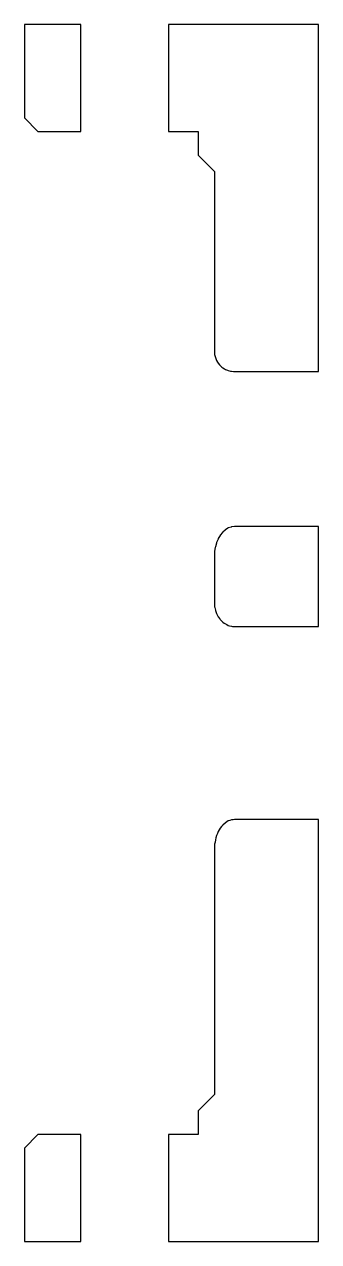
# Model space of a CAD drawing. Header units: metres. Extents: x 0 to 47.5, y 0 to 45.5.
# Drawn here: x 0 to 11, y 0 to 45.5 of the extents above.
import ezdxf

# ---------------------------------------------------------------- set-up
doc = ezdxf.new("R2010")
doc.units = ezdxf.units.M

msp = doc.modelspace()

# ---------------------------------------------------------------- linework, layer by layer
for p, q in [((2.11682, 45.5), (0, 45.5)), ((0, 45.5), (0, 42)), ((2.11682, 41.5), (2.11682, 45.5)), ((11, 45.5), (5.3875, 45.5)), ((5.3875, 45.5), (5.3875, 41.5)), ((11, 32.523), (11, 45.5)), ((0, 42), (0.5, 41.5)), ((0.5, 41.5), (2.11682, 41.5)), ((5.3875, 41.5), (6.5, 41.5)), ((6.5, 41.5), (6.5, 40.6041)), ((6.5, 40.6041), (7.10409, 40)), ((7.10409, 40), (7.10409, 33.2736)), ((7.10409, 33.2736), (7.10926, 33.2078)), ((7.10926, 33.2078), (7.11332, 33.1561)), ((7.11332, 33.1561), (7.12935, 33.0893)), ((7.12935, 33.0893), (7.14079, 33.0416)), ((7.14079, 33.0416), (7.16815, 32.9755)), ((7.16815, 32.9755), (7.18583, 32.9328)), ((7.18583, 32.9328), (7.22464, 32.8694)), ((7.22464, 32.8694), (7.24732, 32.8324)), ((7.24732, 32.8324), (7.29728, 32.7739)), ((7.29728, 32.7739), (7.32376, 32.7428)), ((7.32376, 32.7428), (7.38408, 32.6913)), ((7.38408, 32.6913), (7.41325, 32.6663)), ((7.41325, 32.6663), (7.48264, 32.6238)), ((7.48264, 32.6238), (7.51359, 32.6048)), ((7.51359, 32.6048), (7.59023, 32.573)), ((7.59023, 32.573), (7.62232, 32.5597)), ((7.62232, 32.5597), (7.70394, 32.5401)), ((7.70394, 32.5401), (7.73676, 32.5322)), ((7.73676, 32.5322), (7.82078, 32.5256)), ((7.82078, 32.5256), (7.85409, 32.523)), ((7.85409, 32.523), (11, 32.523)), ((7.31437, 26.3916), (7.24732, 26.2767)), ((7.32376, 26.4077), (7.31437, 26.3916)), ((7.40264, 26.5062), (7.32376, 26.4077)), ((7.41325, 26.5195), (7.40264, 26.5062)), ((7.50204, 26.5991), (7.41325, 26.5195)), ((7.51359, 26.6095), (7.50204, 26.5991)), ((7.61007, 26.6679), (7.51359, 26.6095)), ((7.62232, 26.6754), (7.61007, 26.6679)), ((7.72405, 26.7111), (7.62232, 26.6754)), ((7.73676, 26.7156), (7.72405, 26.7111)), ((7.85409, 26.7291), (7.73676, 26.7156)), ((11, 26.7291), (7.85409, 26.7291)), ((11, 22.9914), (11, 26.7291)), ((7.13698, 25.9475), (7.11332, 25.8034)), ((7.14079, 25.9708), (7.13698, 25.9475)), ((7.17984, 26.1087), (7.14079, 25.9708)), ((7.18583, 26.1299), (7.17984, 26.1087)), ((7.23948, 26.258), (7.18583, 26.1299)), ((7.24732, 26.2767), (7.23948, 26.258)), ((7.11198, 25.7785), (7.10409, 25.6317)), ((7.10409, 25.6317), (7.10409, 23.8518)), ((7.11332, 25.8034), (7.11198, 25.7785)), ((7.10409, 23.8518), (7.10634, 23.8207)), ((7.10634, 23.8207), (7.11332, 23.7246)), ((7.11332, 23.7246), (7.11733, 23.7065)), ((7.11733, 23.7065), (7.14079, 23.6005)), ((7.14079, 23.6005), (7.14272, 23.5954)), ((7.14272, 23.5954), (7.15939, 23.5518)), ((7.15939, 23.5518), (7.18297, 23.4844)), ((7.18297, 23.4844), (7.18583, 23.4762)), ((7.18583, 23.4762), (7.23685, 23.3777)), ((7.23685, 23.3777), (7.24732, 23.3574)), ((7.24732, 23.3574), (7.30275, 23.2806)), ((7.30275, 23.2806), (7.32376, 23.2515)), ((7.32376, 23.2515), (7.37981, 23.1948)), ((7.37981, 23.1948), (7.41325, 23.161)), ((7.41325, 23.161), (7.46713, 23.1219)), ((7.46713, 23.1219), (7.51359, 23.0882)), ((7.51359, 23.0882), (7.56379, 23.0635)), ((7.56379, 23.0635), (7.62232, 23.0348)), ((7.62232, 23.0348), (7.66868, 23.0217)), ((7.66868, 23.0217), (7.73676, 23.0023)), ((7.73676, 23.0023), (7.78041, 22.9982)), ((7.78041, 22.9982), (7.85409, 22.9914)), ((7.85409, 22.9914), (11, 22.9914)), ((7.36938, 15.5147), (7.32376, 15.4577)), ((7.41325, 15.5695), (7.36938, 15.5147)), ((7.51359, 15.6595), (7.41325, 15.5695)), ((7.57045, 15.6939), (7.51359, 15.6595)), ((7.62232, 15.7254), (7.57045, 15.6939)), ((7.68261, 15.7466), (7.62232, 15.7254)), ((7.73676, 15.7656), (7.68261, 15.7466)), ((7.79879, 15.7727), (7.73676, 15.7656)), ((7.85409, 15.7791), (7.79879, 15.7727)), ((11, 15.7791), (7.85409, 15.7791)), ((11, 0), (11, 15.7791)), ((7.14079, 15.0208), (7.12616, 14.9316)), ((7.16238, 15.0971), (7.14079, 15.0208)), ((7.18583, 15.1799), (7.16238, 15.0971)), ((7.216, 15.252), (7.18583, 15.1799)), ((7.24732, 15.3267), (7.216, 15.252)), ((7.28561, 15.3923), (7.24732, 15.3267)), ((7.32376, 15.4577), (7.28561, 15.3923)), ((7.10829, 14.7598), (7.10409, 14.6817)), ((7.10409, 14.6817), (7.10409, 5.5)), ((7.11332, 14.8534), (7.10829, 14.7598)), ((7.12616, 14.9316), (7.11332, 14.8534)), ((7.10409, 5.5), (6.5, 4.89591)), ((6.5, 4.89591), (6.5, 4)), ((0.5, 4), (0, 3.5)), ((2.11682, 4), (0.5, 4)), ((2.11682, 0), (2.11682, 4)), ((6.5, 4), (5.3875, 4)), ((5.3875, 4), (5.3875, 0)), ((0, 3.5), (0, 0)), ((0, 0), (2.11682, 0)), ((5.3875, 0), (11, 0))]:
    msp.add_line(p, q)

doc.saveas('drawing.dxf')
